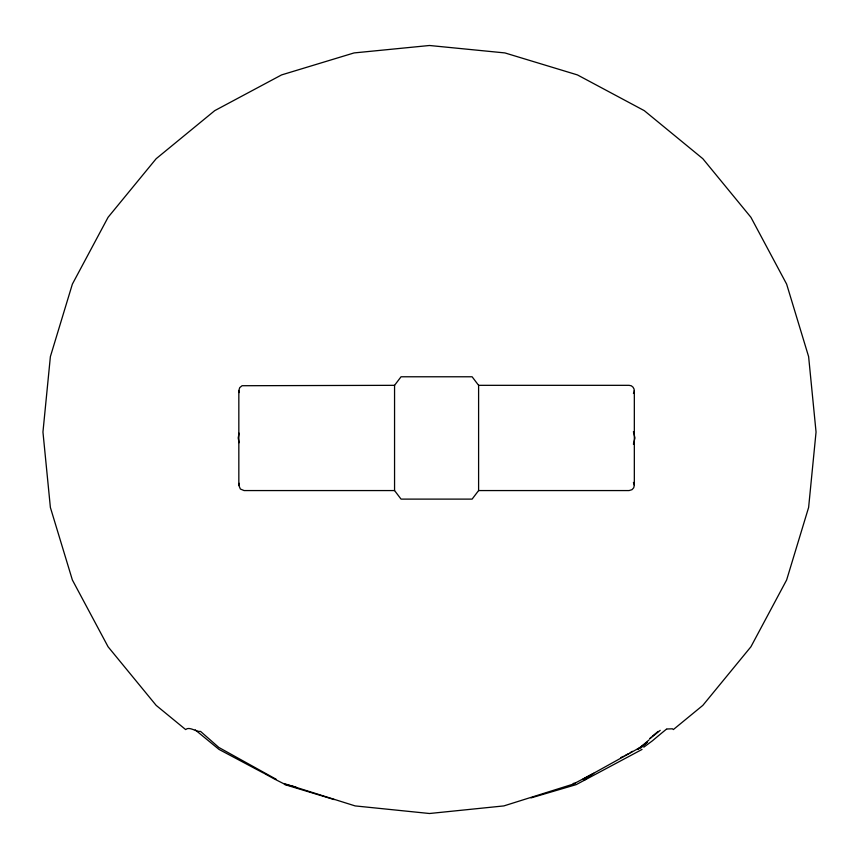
<?xml version="1.0" encoding="UTF-8"?>
<svg xmlns="http://www.w3.org/2000/svg" width="859" height="859" viewBox="0 0 859 859"><rect width="100%" height="100%" fill="white"/><g stroke="black" fill="none" stroke-linecap="round" stroke-linejoin="round"><path stroke-width="1.29" d="M394.56 490.564L244.074 490.564L240.37 489.029L238.834 485.324L238.834 390.566L239.715 387.656L242.066 385.723L394.56 385.326L401.046 376.779L472.117 376.779L478.603 385.326L478.603 490.564L472.117 499.111L401.046 499.111L394.56 490.564L394.56 385.326M238.834 485.324L239.232 483.316M478.603 385.326L629.089 385.326C633.104 385.143 635.832 390.233 633.437 393.476M634.329 390.566L634.329 485.324L633.706 487.794L631.999 489.673L629.089 490.564L478.603 490.564M239.081 433.161L238.201 437.94L239.081 442.718M633.405 444.2L634.962 437.94L633.405 431.68M649.715 738.611L651.197 737.183M660.227 730.343L649.715 738.858M585.043 779.564L583.884 780.316L593.752 773.304L575.509 782.882M648.985 739.986L640.223 747.416L582.746 779.306M652.389 736.131L658.123 731.417M666.595 729.044L664.555 730.708A54.375 3.211 -39.4 0 0 652.453 740.78L643.788 747.18M632.353 751.324L630.173 752.688M628.638 753.568L625.202 755.426M642.049 749.435L576.228 784.611L531.012 797.914M623.527 756.285L620.842 757.563M575.09 783.515L503.868 805.914L429.5 813.505L355.132 805.914L283.91 783.515M573.178 783.505L575.412 782.903M667.121 728.99L672.447 728.797L673.359 729.559L702.834 705.379L750.906 646.795L786.629 579.975L808.62 507.454L816.05 432.045L808.62 356.635L786.629 284.114L750.906 217.284L702.834 158.711L644.261 110.639L577.431 74.916L504.909 52.925L429.5 45.495L354.091 52.925L281.569 74.916L214.739 110.639L156.166 158.711L108.094 217.284L72.371 284.114L50.38 356.635L42.95 432.045L50.38 507.454L72.371 579.975L108.094 646.795L156.166 705.379L185.641 729.559C189.431 726.048 196.324 732.201 200.566 731.417L218.777 747.416L276.254 779.306M195.24 729.903L219.024 749.424L256.691 769.449A51.046 3.006 28.1 0 1 263.649 773.143M284.844 784.611L334.226 799.589M633.437 482.414L634.329 485.324M239.232 392.563L238.834 390.566M295.786 786.93A38.247 2.255 16.9 0 1 293.767 786.49L284.963 784.331L273.957 778.769A51.046 3.006 28.1 0 0 264.808 773.776M647.493 742.112L640.986 747.835L637.099 749.51L647.493 742.112"/></g></svg>
